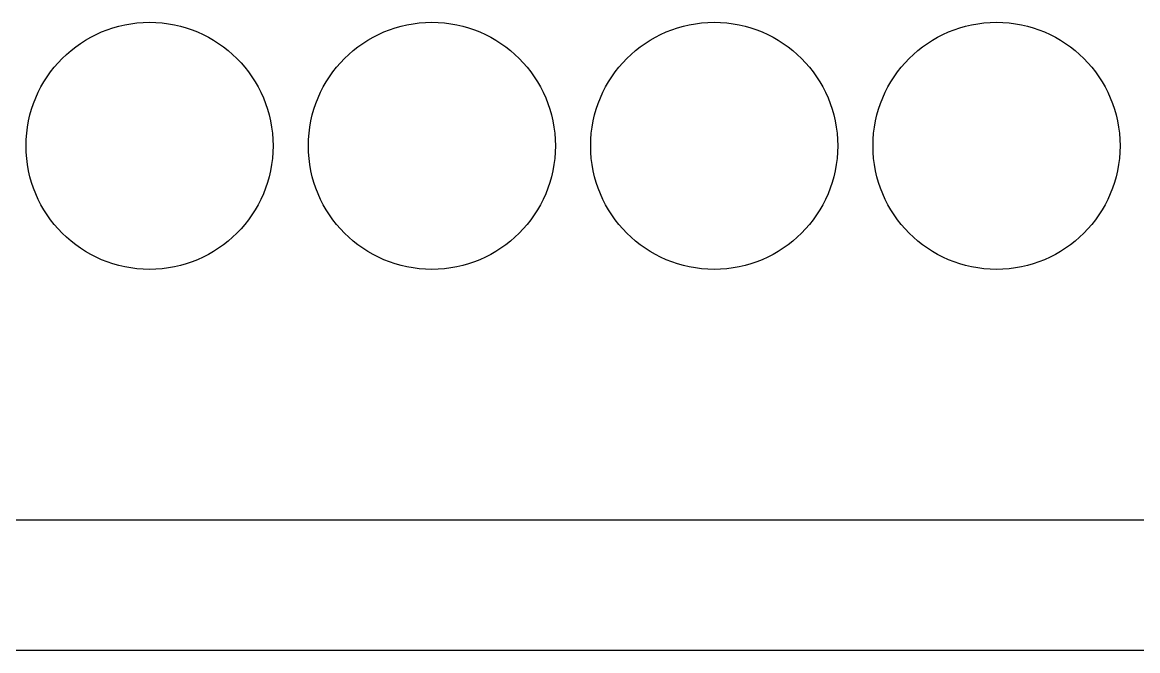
# Model space of a CAD drawing. Extents: x 867151 to 1787449, y -2071112 to -1028603.
# Drawn here: x 871182.14 to 871197.95, y -1032707.8 to -1032698.9 of the extents above; entities that cross this region are included whole.
import ezdxf

# ---------------------------------------------------------------- set-up
doc = ezdxf.new("R2010")
doc.units = 0
doc.header["$LTSCALE"] = 4
doc.header["$MEASUREMENT"] = 0
doc.layers.get('0').update_dxf_attribs({"linetype": 'CONTINUOUS'})
doc.layers.add('20000_FRONT_O', color=7, linetype='CONTINUOUS')

# ---------------------------------------------------------------- blocks, each defined once
blk = doc.blocks.new('CPU')
at = {"layer": '20000_FRONT_O', "color": 7, "linetype": 'Continuous'}
for p, q in [((82830.098, 10994.673), (82780.818, 10994.673)), ((82830.098, 10992.823), (82780.818, 10992.823))]:
    blk.add_line(p, q, dxfattribs=at)
for centre in [(82807.458, 10999.973), (82811.458, 10999.973), (82815.458, 10999.973), (82819.458, 10999.973)]:
    blk.add_circle(centre, 1.75, dxfattribs=at)

msp = doc.modelspace()

# ---------------------------------------------------------------- block references
msp.add_blockref('CPU', (788376.488, -1043700.624))

doc.saveas('drawing.dxf')
